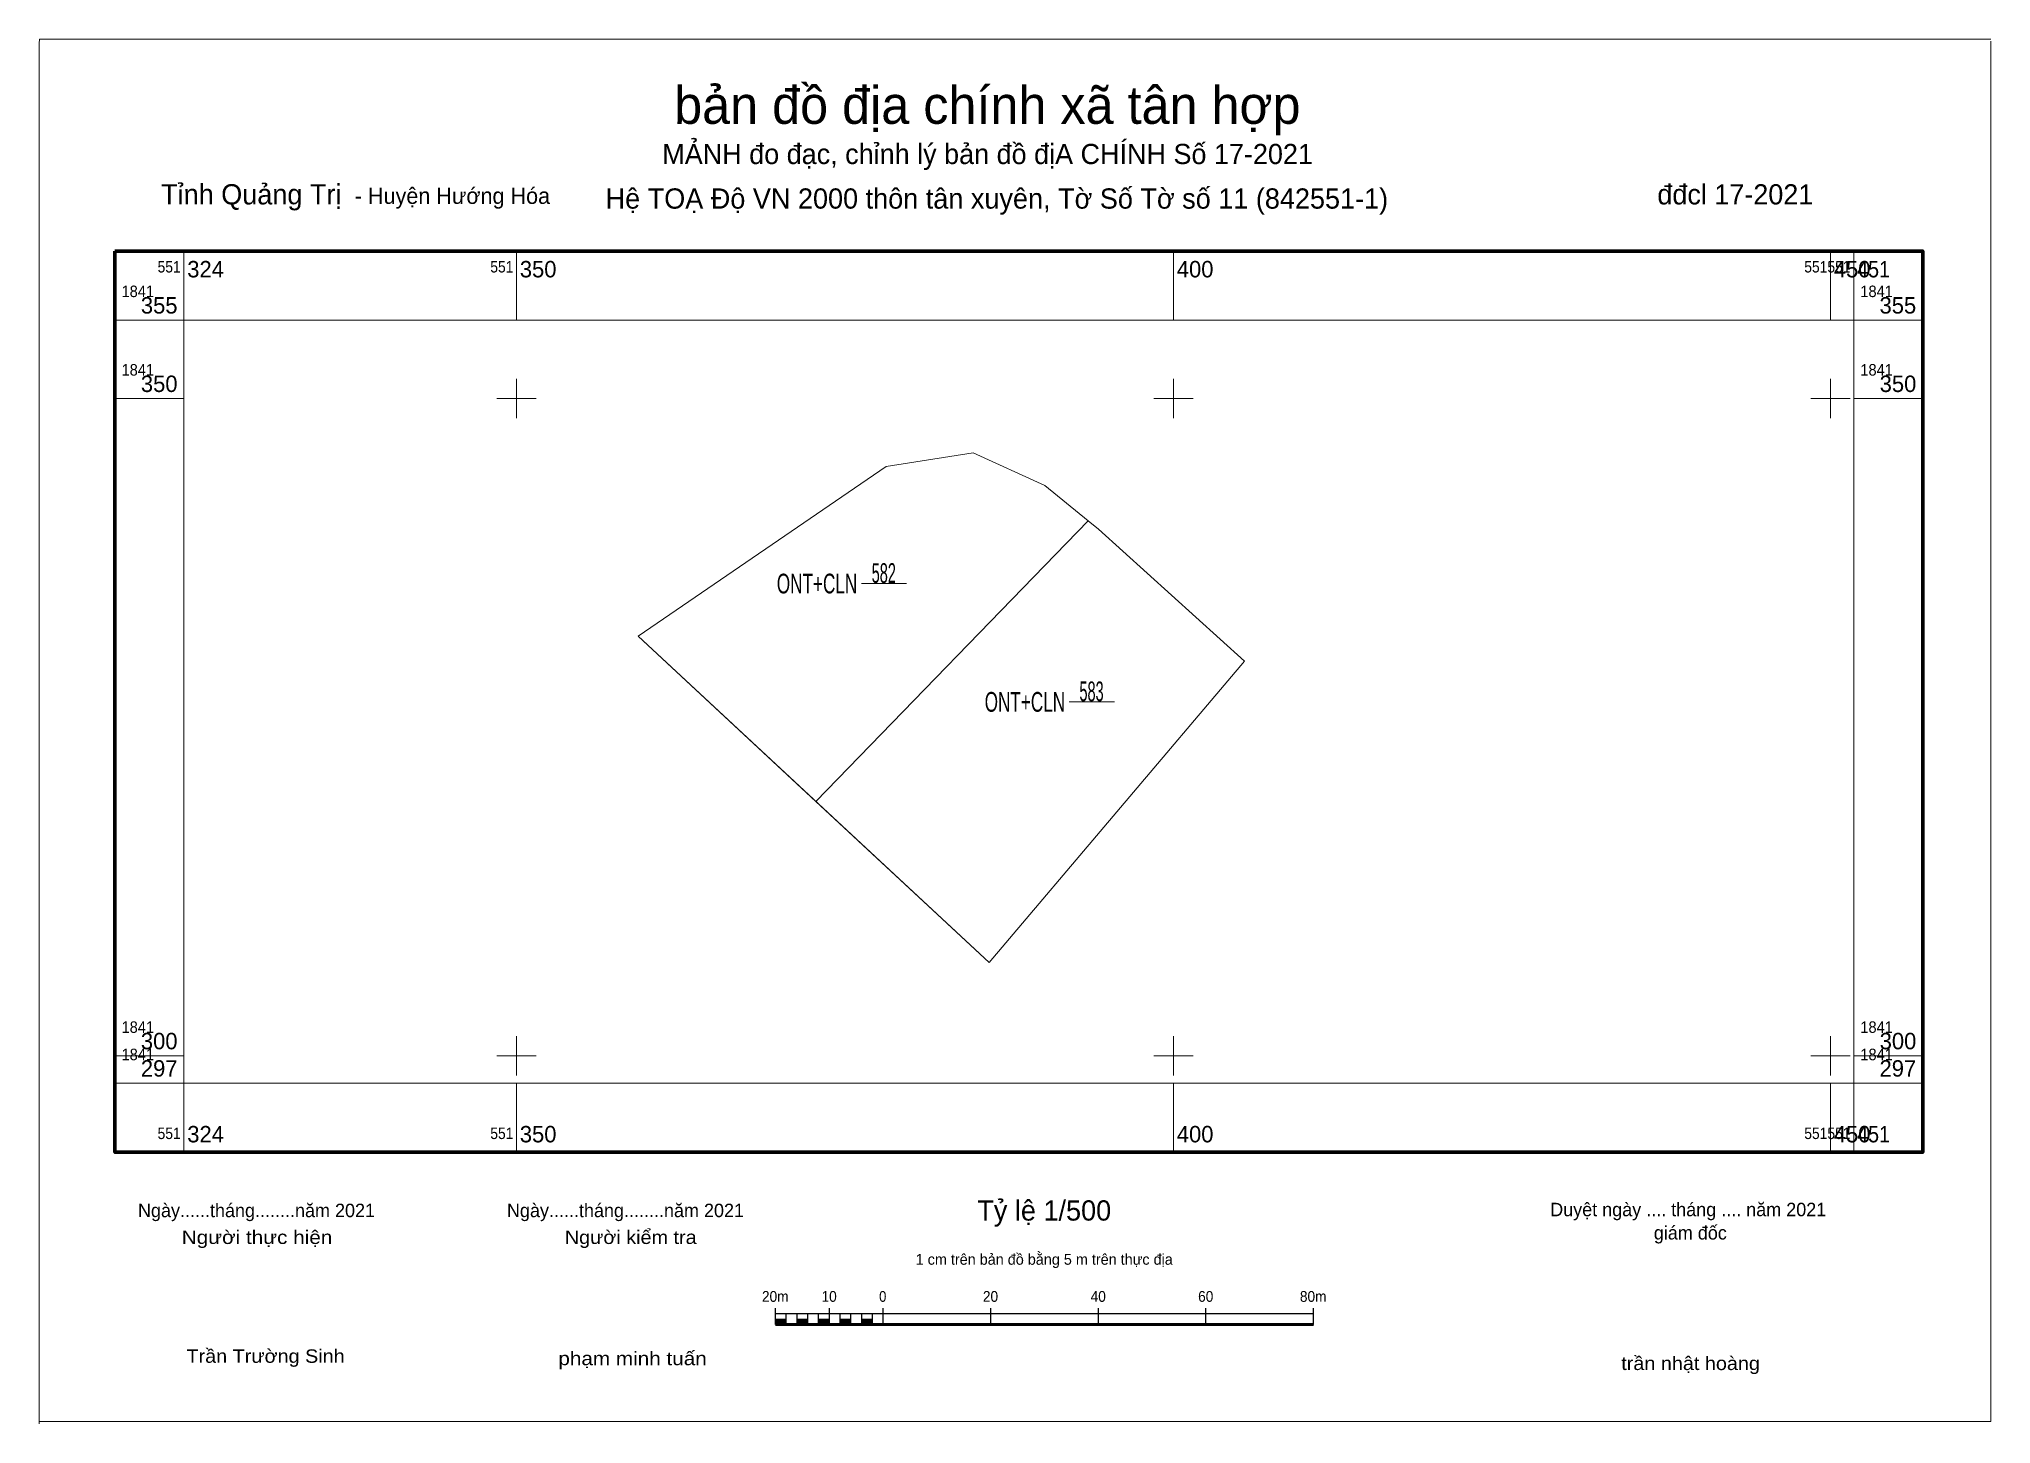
# Model space of a CAD drawing. Header units: metres. Extents: x 551314 to 551462, y 1841272 to 1841377.
import ezdxf
from ezdxf.enums import TextEntityAlignment as Align

# ---------------------------------------------------------------- set-up
doc = ezdxf.new("R2010")
doc.units = ezdxf.units.M
doc.header["$LTSCALE"] = 0.41
doc.linetypes.add('DASH_DOUBLE_DOT', pattern=[9.2, 5, -1.2, 0.3, -1.2, 0.3, -1.2])
for name, color, linetype, lineweight in [('10', 7, 'Continuous', 13), ('13', 7, 'Continuous', 13), ('15', 7, 'Continuous', 13), ('2', 7, 'Continuous', 25), ('63', 7, 'Continuous', 13)]:
    doc.layers.add(name, color=color, linetype=linetype, lineweight=lineweight)

msp = doc.modelspace()

# ---------------------------------------------------------------- hatches: boundary and pattern name
at = {"layer": '2'}
for points in [[(551369.72, 1841279.57), (551370.53, 1841279.57), (551370.53, 1841279.98), (551369.72, 1841279.98)], [(551371.35, 1841279.57), (551372.17, 1841279.57), (551372.17, 1841279.98), (551371.35, 1841279.98)], [(551372.99, 1841279.57), (551373.81, 1841279.57), (551373.81, 1841279.98), (551372.99, 1841279.98)], [(551374.63, 1841279.57), (551375.45, 1841279.57), (551375.45, 1841279.98), (551374.63, 1841279.98)], [(551376.27, 1841279.57), (551377.09, 1841279.57), (551377.09, 1841279.98), (551376.27, 1841279.98)]]:
    msp.add_hatch(color=256, dxfattribs=at).paths.add_polyline_path(points)

# ---------------------------------------------------------------- linework, layer by layer
at = {"layer": '10'}
msp.add_line((551372.78, 1841319.35), (551393.5, 1841340.71), dxfattribs=at)
at = {"layer": '10', "linetype": 'DASH_DOUBLE_DOT'}
msp.add_line((551393.5, 1841340.71), (551393.5, 1841340.72), dxfattribs=at)
at = {"layer": '10'}
for points in [[(551372.78, 1841319.35), (551359.25, 1841331.92), (551378.14, 1841344.83), (551384.75, 1841345.88), (551390.2, 1841343.4), (551393.5, 1841340.71)], [(551393.5, 1841340.71), (551394.29, 1841340.07), (551405.4, 1841330.02), (551385.97, 1841307.1), (551372.78, 1841319.35)]]:
    msp.add_lwpolyline(points, dxfattribs=at)
at = {"layer": '13'}
for p, q in [((551376.25, 1841335.93), (551379.69, 1841335.93)), ((551392.07, 1841326.93), (551395.51, 1841326.93))]:
    msp.add_line(p, q, dxfattribs=at)
at = {"layer": '15'}
for p, q in [((551394.29, 1841340.07), (551405.4, 1841330.02)), ((551359.25, 1841331.92), (551385.97, 1841307.1))]:
    msp.add_line(p, q, dxfattribs=at)
at = {"layer": '2', "lineweight": 13}
for p, q in [((551313.7, 1841377.35), (551462.2, 1841377.35)), ((551462.21, 1841377.19), (551462.21, 1841272.19)), ((551462.2, 1841272.19), (551313.7, 1841272.19))]:
    msp.add_line(p, q, dxfattribs=at)
at = {"layer": '2'}
for p, q in [((551369.72, 1841279.57), (551369.72, 1841280.8)), ((551369.72, 1841280.39), (551410.66, 1841280.39)), ((551370.53, 1841279.57), (551370.53, 1841280.39)), ((551371.35, 1841279.57), (551371.35, 1841280.39)), ((551372.17, 1841279.57), (551372.17, 1841280.39)), ((551372.99, 1841279.57), (551372.99, 1841280.39)), ((551373.81, 1841279.57), (551373.81, 1841280.8)), ((551374.63, 1841279.57), (551374.63, 1841280.39)), ((551375.45, 1841279.57), (551375.45, 1841280.39)), ((551376.27, 1841279.57), (551376.27, 1841280.39)), ((551377.09, 1841279.57), (551377.09, 1841280.39)), ((551377.9, 1841279.57), (551377.9, 1841280.8)), ((551386.09, 1841279.57), (551386.09, 1841280.8)), ((551394.28, 1841279.57), (551394.28, 1841280.8)), ((551402.47, 1841279.57), (551402.47, 1841280.8)), ((551410.66, 1841279.57), (551410.66, 1841280.8))]:
    msp.add_line(p, q, dxfattribs=at)
at = {"layer": '2', "lineweight": 53}
msp.add_line((551369.72, 1841279.57), (551410.66, 1841279.57), dxfattribs=at)
at = {"layer": '2', "lineweight": 13}
msp.add_lwpolyline([(551313.66, 1841272), (551313.66, 1841377), (551313.7, 1841377.35)], dxfattribs=at)
for points in [[(551369.72, 1841279.57), (551370.53, 1841279.57), (551370.53, 1841279.98), (551369.72, 1841279.98)], [(551371.35, 1841279.57), (551372.17, 1841279.57), (551372.17, 1841279.98), (551371.35, 1841279.98)], [(551372.99, 1841279.57), (551373.81, 1841279.57), (551373.81, 1841279.98), (551372.99, 1841279.98)], [(551374.63, 1841279.57), (551375.45, 1841279.57), (551375.45, 1841279.98), (551374.63, 1841279.98)], [(551376.27, 1841279.57), (551377.09, 1841279.57), (551377.09, 1841279.98), (551376.27, 1841279.98)]]:
    msp.add_lwpolyline(points, close=True, dxfattribs=at)
at = {"layer": '63'}
for p, q in [((551324.69, 1841355.97), (551324.69, 1841361.22)), ((551350, 1841355.97), (551350, 1841361.22)), ((551400, 1841355.97), (551400, 1841361.22)), ((551450, 1841355.97), (551450, 1841361.22)), ((551451.77, 1841355.97), (551451.77, 1841361.22)), ((551324.69, 1841355.97), (551319.44, 1841355.97)), ((551451.77, 1841355.97), (551457.02, 1841355.97)), ((551350, 1841348.5), (551350, 1841351.5)), ((551400, 1841348.5), (551400, 1841351.5)), ((551450, 1841348.5), (551450, 1841351.5)), ((551324.69, 1841350), (551319.44, 1841350)), ((551348.5, 1841350), (551351.5, 1841350)), ((551398.5, 1841350), (551401.5, 1841350)), ((551448.5, 1841350), (551451.5, 1841350)), ((551451.77, 1841350), (551457.02, 1841350)), ((551350, 1841298.5), (551350, 1841301.5)), ((551400, 1841298.5), (551400, 1841301.5)), ((551450, 1841298.5), (551450, 1841301.5)), ((551324.69, 1841300), (551319.44, 1841300)), ((551348.5, 1841300), (551351.5, 1841300)), ((551398.5, 1841300), (551401.5, 1841300)), ((551448.5, 1841300), (551451.5, 1841300)), ((551451.77, 1841300), (551457.02, 1841300)), ((551324.69, 1841297.92), (551319.44, 1841297.92)), ((551324.69, 1841297.92), (551324.69, 1841292.67)), ((551350, 1841297.92), (551350, 1841292.67)), ((551400, 1841297.92), (551400, 1841292.67)), ((551450, 1841297.92), (551450, 1841292.67)), ((551451.77, 1841297.92), (551451.77, 1841292.67)), ((551451.77, 1841297.92), (551457.02, 1841297.92))]:
    msp.add_line(p, q, dxfattribs=at)
at = {"layer": '63', "lineweight": 70}
msp.add_lwpolyline([(551319.44, 1841361.22), (551457.02, 1841361.22), (551457.02, 1841292.67), (551319.44, 1841292.67)], close=True, dxfattribs=at)
at = {"layer": '63'}
msp.add_lwpolyline([(551324.69, 1841355.97), (551451.77, 1841355.97), (551451.77, 1841297.92), (551324.69, 1841297.92)], close=True, dxfattribs=at)

# ---------------------------------------------------------------- texts
at = {"layer": '13', "width": 0.55}
for s, p in [('582', (551377.95, 1841335.98)), ('583', (551393.76, 1841326.98))]:
    msp.add_text(s, height=1.5, dxfattribs=at).set_placement(p, align=Align.CENTER)
at = {"layer": '2'}
for s, height, p in [('bản đồ địa chính xã tân hợp', 2.865, (551385.83, 1841370.9)), ('MẢNH đo đạc, chỉnh lý bản đồ địA CHÍNH Số 17-2021', 1.535, (551385.85, 1841367.84)), ('Hệ TOẠ Độ VN 2000 thôn tân xuyên, Tờ Số Tờ số 11 (842551-1)           ', 1.539, (551389.7, 1841364.45)), ('Tỷ lệ 1/500', 1.54, (551390.16, 1841287.47)), ('Ngày......tháng........năm 2021', 1.024, (551330.21, 1841287.73)), ('Ngày......tháng........năm 2021', 1.024, (551358.29, 1841287.73)), ('Duyệt ngày .... tháng .... năm 2021', 1.024, (551439.17, 1841287.8)), ('giám đốc', 1.024, (551439.33, 1841286.03)), ('1 cm trên bản đồ bằng 5 m trên thực địa', 0.82, (551390.16, 1841284.11))]:
    msp.add_text(s, height=height, dxfattribs=at).set_placement(p, align=Align.CENTER)
for s, height, p in [('Tỉnh Quảng Trị ', 1.539, (551322.95, 1841364.77)), ('- Huyện Hướng Hóa', 1.228, (551337.69, 1841364.81))]:
    msp.add_text(s, height=height, dxfattribs=at).set_placement(p)
msp.add_text(' đđcl 17-2021', height=1.535, dxfattribs=at).set_placement((551448.69, 1841364.77), align=Align.RIGHT)
at = {"layer": '2', "width": 0.65}
for p in [(551375.93, 1841335.18), (551391.75, 1841326.18)]:
    msp.add_text('ONT+CLN', height=1.5, dxfattribs=at).set_placement(p, align=Align.RIGHT)
at = {"layer": '2'}
for s, height, width, p in [('Người thực hiện', 1.024, 1.15, (551330.25, 1841285.69)), ('Người kiểm tra', 1.024, 1.1, (551358.69, 1841285.69)), ('20m', 0.819, 0.95, (551369.69, 1841281.29)), ('10', 0.819, 0.95, (551373.79, 1841281.29)), ('0', 0.819, 0.9, (551377.87, 1841281.29)), ('20', 0.819, 0.95, (551386.07, 1841281.29)), ('40', 0.819, 0.95, (551394.27, 1841281.29)), ('60', 0.819, 0.95, (551402.45, 1841281.29)), ('80m', 0.819, 0.95, (551410.63, 1841281.29)), ('Trần Trường Sinh', 1.024, 1.1, (551330.9, 1841276.65)), ('phạm minh tuấn', 1.024, 1.15, (551358.83, 1841276.47)), ('trần nhật hoàng', 1.024, 1.1, (551439.35, 1841276.1))]:
    msp.add_text(s, height=height, dxfattribs=dict(at, width=width)).set_placement(p, align=Align.CENTER)
at = {"layer": '63', "width": 0.9}
for p in [(551324.44, 1841359.59), (551349.76, 1841359.59), (551449.76, 1841359.59), (551451.52, 1841359.59), (551324.44, 1841293.67), (551349.76, 1841293.67), (551449.76, 1841293.67), (551451.52, 1841293.67)]:
    msp.add_text('551', height=0.875, dxfattribs=at).set_placement(p, align=Align.RIGHT)
at = {"layer": '63'}
for s, p in [('324', (551324.94, 1841359.22)), ('350', (551350.25, 1841359.22)), ('400', (551400.25, 1841359.22)), ('450', (551450.25, 1841359.22)), ('324', (551324.94, 1841293.42)), ('350', (551350.25, 1841293.42)), ('400', (551400.25, 1841293.42)), ('450', (551450.25, 1841293.42))]:
    msp.add_text(s, height=1.25, dxfattribs=at).set_placement(p)
for s, height, width, p in [('451', 1.25, 0.9, (551452.02, 1841359.22)), ('1841', 0.875, 0.95, (551319.94, 1841357.72)), ('1841', 0.875, 0.95, (551452.27, 1841357.72)), ('1841', 0.875, 0.95, (551319.94, 1841351.75)), ('1841', 0.875, 0.95, (551452.27, 1841351.75)), ('1841', 0.875, 0.95, (551319.94, 1841301.75)), ('1841', 0.875, 0.95, (551452.27, 1841301.75)), ('1841', 0.875, 0.95, (551319.94, 1841299.67)), ('1841', 0.875, 0.95, (551452.27, 1841299.67)), ('451', 1.25, 0.9, (551452.02, 1841293.42))]:
    msp.add_text(s, height=height, dxfattribs=dict(at, width=width)).set_placement(p)
for s, p in [('355', (551324.2, 1841356.47)), ('355', (551456.52, 1841356.47)), ('350', (551324.2, 1841350.5)), ('350', (551456.53, 1841350.5)), ('300', (551324.2, 1841300.5)), ('300', (551456.53, 1841300.5)), ('297', (551324.2, 1841298.42)), ('297', (551456.52, 1841298.42))]:
    msp.add_text(s, height=1.25, dxfattribs=at).set_placement(p, align=Align.RIGHT)

doc.saveas('drawing.dxf')
